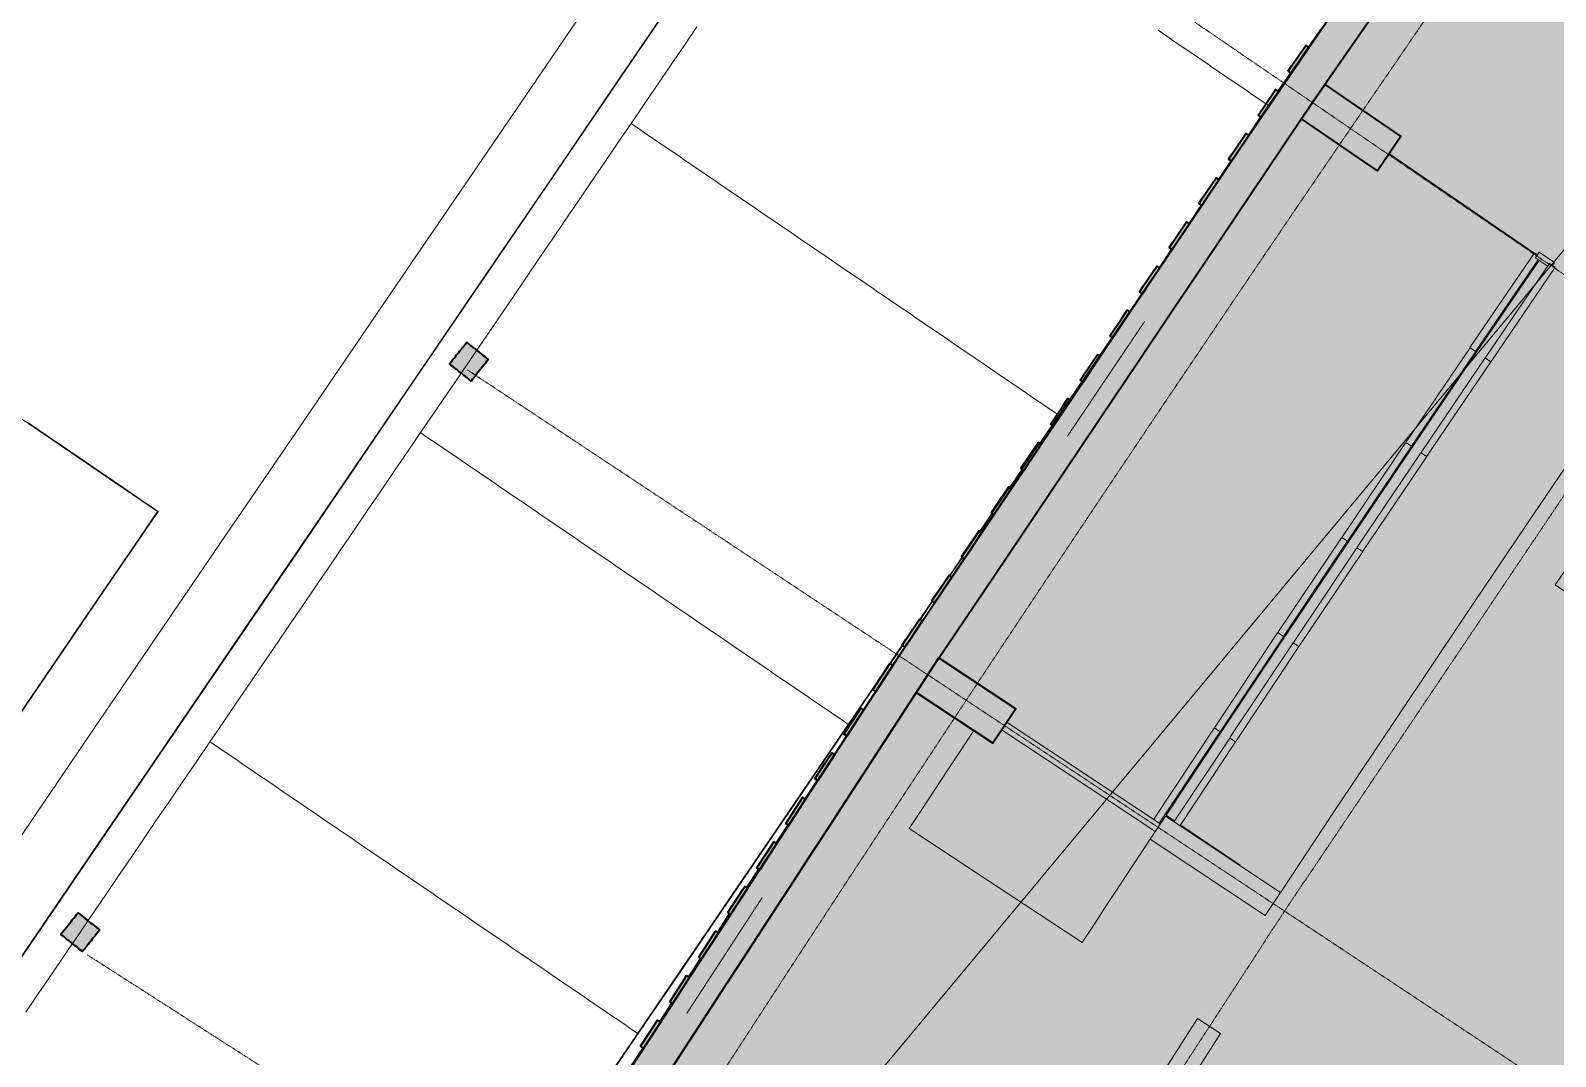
# Model space of a CAD drawing. Header units: millimetres. Extents: x -100577 to 287200, y -212120 to 238461.
# Drawn here: x 34880 to 41508, y 14983 to 19440 of the extents above; entities that cross this region are included whole.
import ezdxf

# ---------------------------------------------------------------- set-up
doc = ezdxf.new("R2010")
doc.units = ezdxf.units.MM
for name, pattern in [('DASHDOT', [3.556, 2.54, -0.508, 0, -0.508]), ('DASHED', [1.524, 1.27, -0.254]), ('PHANTOM', [6.35, 3.175, -0.635, 0.635, -0.635, 0.635, -0.635])]:
    doc.linetypes.add(name, pattern=pattern)
for name, color, linetype, lineweight in [('01_切断（構造・壁）', 7, 'Continuous', 35), ('06_部屋の色', 8, 'Continuous', 0), ('10_見えがかり', 7, 'Continuous', 13), ('11_見えがかり（家具）', 8, 'Continuous', 9), ('13_見えがかり（窓台・隠れた窓）', 7, 'DASHED', 9), ('20_上部（屋根の外形・梁）', 8, 'PHANTOM', 9), ('30_敷地・外構', 8, 'Continuous', 9), ('40_通り芯', 1, 'DASHDOT', 9), ('50_寸法', 3, 'Continuous', 9)]:
    doc.layers.add(name, color=color, linetype=linetype, lineweight=lineweight)

msp = doc.modelspace()

# ---------------------------------------------------------------- hatches: boundary and pattern name
at = {"layer": '01_切断（構造・壁）'}
for points in [[(45669.2, 26665.3), (45733.9, 26616.1), (45788.6, 26574.5), (45788.6, 26574.5), (45788.6, 26574.5), (45767.5, 26546.7), (45698.3, 26455.9), (45166.6, 25735.7), (45021.9, 25539.6), (44997.6, 25506.7), (44646.9, 25031.7), (44646.9, 25031.7), (44646.9, 25031.7), (44616.8, 24990.9), (44615.6, 24989.3), (43914.8, 24040.1), (43681.6, 23714.4), (43400.5, 23321.7), (43299.7, 23181), (43239.9, 23097.3), (42902.2, 22625.6), (42902.2, 22625.6), (42902.2, 22625.6), (42870.8, 22581.8), (42853.6, 22557.8), (42166.8, 21598.4), (41669.6, 20882.1), (41517, 20662.1), (41191.9, 20193.6), (41191.9, 20193.6), (41191.9, 20193.6), (41127.4, 20100.7), (40454.6, 19131.4), (39980.4, 18426.3), (39950.3, 18381.6), (39839.6, 18216.9), (39692.6, 17998.3), (39531.9, 17759.3), (39437.3, 17618.7), (39069.2, 17071.3), (38778.8, 16639.6), (38326.5, 15945.3), (38282.3, 15877.4), (38196.5, 15745.7), (37905.1, 15298.5), (37899.7, 15290.2), (37783.7, 15112.2), (37309.8, 14384.8), (37139.7, 14123.7), (36856.9, 13675.4), (36708.4, 13439.9), (36588.1, 13249.3), (36588.1, 13249.3), (36545.7, 13182.2), (36312.1, 12811.8), (36312.1, 12811.8), (36312.1, 12811.8), (36167.2, 12582.1), (35551.1, 11605.5), (35537.4, 11583.8), (35537.4, 11583.8), (35537.4, 11583.8), (35483, 11617.6), (35410, 11662.9), (35423.6, 11684.5), (35871.7, 12394.9), (36039.9, 12661.5), (36185.2, 12891.8), (36339.6, 13136.6), (36461.2, 13329.3), (36553.9, 13476.2), (36581.5, 13520), (37013.3, 14204.5), (37013.3, 14204.5), (37013.3, 14204.5), (37013.3, 14204.5), (37013.3, 14204.5), (37657.9, 15193.9), (37779.4, 15380.4), (37881.1, 15536.5), (38070.8, 15827.7), (38129.5, 15917.7), (38201, 16027.5), (38547.7, 16559.6), (38653.7, 16722.4), (38784.3, 16916.5), (39312.7, 17702.2), (39364.2, 17778.7), (39407.5, 17843.1), (39544, 18046.1), (39715.2, 18300.7), (39856.1, 18510.3), (40117.5, 18898.8), (40330.8, 19216), (40844.1, 19955.7), (41004, 20186.1), (41016.4, 20203.9), (41068.7, 20279.2), (41393.8, 20747.7), (41414.8, 20778), (41546.6, 20967.9), (41700.8, 21190), (42044.2, 21684.8), (42262.1, 21989.2), (42731.5, 22644.9), (42750.4, 22671.3), (42780.2, 22713), (43117.9, 23184.7), (43278.7, 23409.3), (43793.5, 24128.3), (44494.8, 25078.2), (44509.4, 25098.1), (44526.2, 25120.8), (44732, 25399.5), (44876.9, 25595.8), (45046.1, 25825), (45578.3, 26545.9), (45648, 26637.4), (45669.2, 26665.3), (45669.2, 26665.3)], [(40345.9, 19264.1), (40362.6, 19288.1), (40422.9, 19375), (40432.5, 19368.3), (40435.2, 19366.4), (40374.9, 19279.6), (40358.2, 19255.5), (40348.6, 19262.2)], [(40216.2, 19072.5), (40232.5, 19096.8), (40291.5, 19184.5), (40301.3, 19177.9), (40304, 19176.1), (40245, 19088.4), (40228.6, 19064.1), (40218.9, 19070.6)], [(40403.9, 19057.1), (40427.8, 19092.1), (40505.4, 19205.7), (40835.7, 18980.1), (40791.9, 18916), (40734.2, 18831.4)], [(40087.2, 18880.7), (40103.5, 18905), (40162.5, 18992.7), (40172.3, 18986.1), (40175, 18984.3), (40116, 18896.6), (40099.6, 18872.3), (40089.9, 18878.8)], [(39958.2, 18688.8), (39974.5, 18713.2), (40033.5, 18800.9), (40043.2, 18794.3), (40046, 18792.5), (39987, 18704.8), (39970.6, 18680.5), (39960.9, 18687)], [(39829.2, 18497), (39845.5, 18521.3), (39904.5, 18609), (39914.2, 18602.5), (39916.9, 18600.7), (39858, 18513), (39841.6, 18488.7), (39831.9, 18495.2)], [(39700.2, 18305.2), (39716.5, 18329.5), (39775.5, 18417.2), (39785.2, 18410.7), (39787.9, 18408.9), (39729, 18321.1), (39712.6, 18296.8), (39702.9, 18303.4)], [(39571.2, 18113.4), (39621.3, 18188), (39646.5, 18225.4), (39650.6, 18222.6), (39658.9, 18217), (39633.8, 18179.7), (39583.6, 18105), (39579.4, 18107.8)], [(36708.7, 17985.9), (36707.1, 17987.2), (36700.9, 17992.2), (36702.1, 17993.7), (36707.1, 18000), (36708.4, 18001.5), (36713.3, 18007.8), (36714.6, 18009.4), (36719.6, 18015.6), (36720.8, 18017.2), (36725.8, 18023.5), (36727, 18025), (36732, 18031.3), (36733.3, 18032.8), (36738.2, 18039.1), (36739.5, 18040.7), (36744.5, 18046.9), (36745.7, 18048.5), (36750.7, 18054.8), (36751.9, 18056.3), (36756.9, 18062.6), (36758.2, 18064.2), (36763.1, 18070.4), (36764.4, 18072), (36769.4, 18078.2), (36770.6, 18079.8), (36775.6, 18086.1), (36777.2, 18084.8), (36783.4, 18079.8), (36785, 18078.6), (36791.2, 18073.6), (36792.8, 18072.4), (36799.1, 18067.4), (36800.6, 18066.1), (36806.9, 18061.2), (36808.5, 18059.9), (36814.7, 18054.9), (36816.3, 18053.7), (36822.5, 18048.7), (36824.1, 18047.5), (36830.4, 18042.5), (36831.9, 18041.2), (36838.2, 18036.3), (36839.8, 18035), (36846, 18030), (36847.6, 18028.8), (36853.8, 18023.8), (36855.4, 18022.6), (36861.7, 18017.6), (36863.2, 18016.3), (36869.5, 18011.4), (36868.3, 18009.8), (36863.3, 18003.5), (36862, 18002), (36857, 17995.7), (36855.8, 17994.1), (36850.8, 17987.9), (36849.6, 17986.3), (36844.6, 17980.1), (36843.4, 17978.5), (36838.4, 17972.2), (36837.1, 17970.7), (36832.1, 17964.4), (36830.9, 17962.8), (36825.9, 17956.6), (36824.7, 17955), (36819.7, 17948.8), (36818.5, 17947.2), (36813.5, 17940.9), (36812.2, 17939.4), (36807.2, 17933.1), (36806, 17931.5), (36801, 17925.3), (36799.8, 17923.7), (36794.8, 17917.4), (36793.2, 17918.7), (36787, 17923.7), (36785.4, 17924.9), (36779.1, 17929.9), (36777.6, 17931.1), (36771.3, 17936.1), (36769.8, 17937.4), (36763.5, 17942.3), (36761.9, 17943.6), (36755.7, 17948.6), (36754.1, 17949.8), (36747.8, 17954.8), (36746.3, 17956), (36740, 17961), (36738.4, 17962.3), (36732.2, 17967.3), (36730.6, 17968.5), (36724.4, 17973.5), (36722.8, 17974.7), (36716.5, 17979.7), (36715, 17980.9)], [(39442.1, 17921.6), (39492.3, 17996.2), (39517.5, 18033.6), (39521.6, 18030.8), (39529.9, 18025.2), (39504.8, 17987.8), (39454.6, 17913.2), (39450.4, 17916)], [(39313.1, 17729.8), (39363.3, 17804.4), (39388.5, 17841.8), (39392.6, 17839), (39400.9, 17833.4), (39375.8, 17796), (39325.6, 17721.4), (39321.4, 17724.2)], [(39184.1, 17537.9), (39200.5, 17562.3), (39259.5, 17650), (39269.2, 17643.4), (39271.9, 17641.6), (39212.9, 17553.9), (39196.6, 17529.6), (39186.8, 17536.1)], [(39055.1, 17346.1), (39071.5, 17370.4), (39130.5, 17458.2), (39140.2, 17451.6), (39142.9, 17449.8), (39083.9, 17362.1), (39067.6, 17337.8), (39057.8, 17344.3)], [(38926.1, 17154.3), (38942.5, 17178.6), (39001.5, 17266.3), (39011.2, 17259.8), (39013.9, 17258), (38954.9, 17170.3), (38938.6, 17145.9), (38928.8, 17152.5)], [(38797.1, 16962.5), (38813.5, 16986.8), (38872.5, 17074.5), (38882.2, 17068), (38884.9, 17066.1), (38825.9, 16978.4), (38809.6, 16954.1), (38799.8, 16960.7)], [(38668.1, 16770.7), (38684.5, 16795), (38743.5, 16882.7), (38753.2, 16876.2), (38755.9, 16874.3), (38696.9, 16786.6), (38680.6, 16762.3), (38670.8, 16768.9)], [(38729.2, 16564.6), (38752.5, 16599.9), (38828.5, 16714.7), (39162.1, 16493.8), (39119.2, 16429.1), (39062.7, 16343.8)], [(38541.2, 16577.2), (38586, 16645.9), (38614.9, 16690.3), (38619.9, 16687.1), (38627.5, 16682.1), (38598.5, 16637.7), (38553.8, 16569), (38548.9, 16572.2)], [(38415, 16383.5), (38459.8, 16452.2), (38488.7, 16496.6), (38493.7, 16493.4), (38501.3, 16488.4), (38472.4, 16444), (38427.6, 16375.3), (38422.7, 16378.6)], [(38288.9, 16189.8), (38333.6, 16258.5), (38362.6, 16303), (38367.5, 16299.7), (38375.1, 16294.8), (38346.2, 16250.3), (38301.4, 16181.7), (38296.5, 16184.9)], [(38162.7, 15996.2), (38207.4, 16064.8), (38236.4, 16109.3), (38241.3, 16106.1), (38248.9, 16101.1), (38220, 16056.6), (38175.2, 15988), (38170.3, 15991.2)], [(38036.5, 15802.5), (38081.2, 15871.1), (38110.2, 15915.6), (38115.1, 15912.4), (38122.8, 15907.4), (38093.8, 15863), (38049.1, 15794.3), (38044.1, 15797.5)], [(37910.3, 15608.8), (37975.8, 15709.3), (37984, 15721.9), (37985.4, 15721), (37996.6, 15713.7), (37988.3, 15701.1), (37922.9, 15600.6), (37921.5, 15601.5)], [(35019.4, 15507.6), (35017.9, 15508.8), (35011.6, 15513.8), (35012.9, 15515.4), (35017.8, 15521.6), (35019.1, 15523.2), (35024.1, 15529.4), (35025.3, 15531), (35030.3, 15537.3), (35031.5, 15538.8), (35036.5, 15545.1), (35037.8, 15546.7), (35042.7, 15552.9), (35044, 15554.5), (35049, 15560.7), (35050.2, 15562.3), (35055.2, 15568.6), (35056.4, 15570.1), (35061.4, 15576.4), (35062.7, 15578), (35067.6, 15584.2), (35068.9, 15585.8), (35073.9, 15592), (35075.1, 15593.6), (35080.1, 15599.9), (35081.3, 15601.4), (35086.3, 15607.7), (35087.9, 15606.5), (35094.1, 15601.5), (35095.7, 15600.2), (35102, 15595.3), (35103.5, 15594), (35109.8, 15589), (35111.4, 15587.8), (35117.6, 15582.8), (35119.2, 15581.6), (35125.4, 15576.6), (35127, 15575.3), (35133.3, 15570.4), (35134.8, 15569.1), (35141.1, 15564.1), (35142.7, 15562.9), (35148.9, 15557.9), (35150.5, 15556.7), (35156.7, 15551.7), (35158.3, 15550.4), (35164.6, 15545.5), (35166.1, 15544.2), (35172.4, 15539.2), (35174, 15538), (35180.2, 15533), (35179, 15531.4), (35174, 15525.2), (35172.8, 15523.6), (35167.8, 15517.3), (35166.5, 15515.8), (35161.5, 15509.5), (35160.3, 15508), (35155.3, 15501.7), (35154.1, 15500.1), (35149.1, 15493.9), (35147.9, 15492.3), (35142.9, 15486), (35141.6, 15484.5), (35136.6, 15478.2), (35135.4, 15476.7), (35130.4, 15470.4), (35129.2, 15468.8), (35124.2, 15462.6), (35123, 15461), (35118, 15454.7), (35116.7, 15453.2), (35111.7, 15446.9), (35110.5, 15445.3), (35105.5, 15439.1), (35104, 15440.3), (35097.7, 15445.3), (35096.1, 15446.6), (35089.9, 15451.5), (35088.3, 15452.8), (35082, 15457.8), (35080.5, 15459), (35074.2, 15464), (35072.7, 15465.2), (35066.4, 15470.2), (35064.8, 15471.5), (35058.6, 15476.4), (35057, 15477.7), (35050.7, 15482.7), (35049.2, 15483.9), (35042.9, 15488.9), (35041.3, 15490.1), (35035.1, 15495.1), (35033.5, 15496.4), (35027.3, 15501.3), (35025.7, 15502.6)], [(37784.1, 15415.1), (37849.6, 15515.6), (37857.8, 15528.2), (37859.2, 15527.3), (37870.4, 15520), (37862.1, 15507.4), (37796.7, 15406.9), (37795.3, 15407.8)], [(37657.9, 15221.4), (37723.4, 15321.9), (37731.6, 15334.5), (37733, 15333.6), (37744.2, 15326.3), (37736, 15313.7), (37670.5, 15213.2), (37669.1, 15214.2)], [(37531.8, 15027.7), (37576.5, 15096.4), (37605.5, 15140.9), (37610.4, 15137.6), (37618, 15132.7), (37589.1, 15088.2), (37544.3, 15019.6), (37539.4, 15022.8)]]:
    msp.add_hatch(color=7, dxfattribs=at).paths.add_polyline_path(points)
at = {"layer": '06_部屋の色', "true_color": 0xe9dfcf}
for points in [[(52565.2, 12554.2), (51766.3, 11403), (40455.2, 19131), (42167.3, 21598), (53335.5, 13725.5), (52536.4, 12574.1)], [(40455.2, 19131), (51737.4, 11422.8), (50955.3, 10259.8), (50984.3, 10240.3), (50202.3, 9077.6), (50173.1, 9096.9), (40279.5, 15646.2), (38779.4, 16639.2)], [(40279.5, 15646.2), (50173.1, 9096.9), (49408.1, 7922.7), (49437.4, 7903.6), (48672.6, 6729.5), (48643.1, 6748.4), (38654.7, 13152.3)]]:
    msp.add_hatch(color=8, dxfattribs=at).paths.add_polyline_path(points)
at = {"layer": '06_部屋の色', "true_color": 0xe6efc2}
msp.add_hatch(color=8, dxfattribs=at).paths.add_polyline_path([(40279.9, 15646.1), (40533.1, 16027.7), (40787.2, 16408.8), (41042.1, 16789.2), (41297.9, 17169.1), (41554.5, 17548.4), (41812, 17927.1), (41940.6, 18115.2), (42070.4, 18305.2), (42329.6, 18682.8), (42589.6, 19059.7), (42850.5, 19436.1), (43112.2, 19811.9), (43374.8, 20187.1), (43638.2, 20561.7), (46534.4, 18520.2), (52138.6, 14569.8), (51971.9, 14332.9), (51916.5, 14253.8), (51888.7, 14214.3), (51861, 14174.8), (51805.5, 14095.7), (51639.6, 13858.4), (51639.5, 13858.3), (51473.9, 13620.6), (51418.8, 13541.4), (51391.2, 13501.7), (51363.7, 13462.1), (51308.6, 13382.7), (51143.7, 13144.7), (51143.6, 13144.6), (50979, 12906.2), (50924.3, 12826.7), (50896.9, 12786.9), (50869.5, 12747.1), (50814.8, 12667.5), (50651, 12428.7), (50651, 12428.7), (50527.7, 12248.5), (50487.4, 12189.5), (50433, 12109.7), (50405.8, 12069.9), (50378.6, 12029.9), (50324.3, 11950.1), (50161.5, 11710.6), (50161.5, 11710.5), (49999, 11470.6), (49945, 11390.6), (49918, 11350.6), (49891, 11310.6), (49836.9, 11230.5), (49675.3, 10990.2), (49675.2, 10990.2), (49513.9, 10749.6), (49460.2, 10669.3), (49433.4, 10629.2), (49406.6, 10589), (49352.9, 10508.7), (49192.3, 10267.7), (49032, 10026.3), (48978.7, 9945.8), (48952, 9905.6), (48952, 9905.5), (48952, 9905.5), (48952, 9905.5), (48925.4, 9865.3), (48872.1, 9784.7), (48712.6, 9543), (48553.4, 9300.9), (48500.4, 9220.1), (48473.9, 9179.8), (48447.5, 9139.4), (48394.5, 9058.6), (48236.1, 8816.1), (48078, 8573.3), (48025.4, 8492.3), (47999.1, 8451.9), (47972.9, 8411.3), (47920.3, 8330.3), (47763, 8087.2), (47605.9, 7843.6), (47553.7, 7762.4), (47527.6, 7721.8), (47501.5, 7681.2), (47449.3, 7599.9), (47413.4, 7543.9), (47410.7, 7539.7), (47293.1, 7356), (47137.1, 7111.8), (47085.3, 7030.4), (47059.3, 6989.7), (47033.5, 6948.9), (46981.6, 6867.4), (46826.5, 6622.8), (46671.7, 6377.9), (46620.2, 6296.2), (46594.4, 6255.4), (46568.7, 6214.5), (46517.2, 6132.8), (46363.3, 5887.6), (46363.2, 5887.5), (46209.5, 5641.9), (46158.4, 5560), (46132.8, 5519), (46107.3, 5478), (46056.2, 5396.1), (45903.2, 5150.1), (37066.8, 10634.4), (37065, 10635.3), (37065, 10635.3), (37066.8, 10634.4), (37333, 11062.1), (37419.1, 11199.7), (37601.4, 11490.8), (37702.2, 11651.2), (37873, 11922.5), (37976.3, 12085.9), (38151.3, 12362.2), (38248, 12514.5), (38453.1, 12836.3), (38519.3, 12940), (38653, 13148.5), (38655.7, 13152.7), (38791, 13363.8), (38857.6, 13467.1), (39064.4, 13787.9), (39162.5, 13939.3), (39340.5, 14213.8), (39445.9, 14375.8), (39621.1, 14644.3), (39724.7, 14802.8), (39913.2, 15089.9), (40002.4, 15225.7), (40277.1, 15641.9), (40279.8, 15646.1)])
at = {"layer": '06_部屋の色', "true_color": 0xd8ccb8}
msp.add_hatch(color=8, dxfattribs=at).paths.add_polyline_path([(37880.2, 15270.2), (38178.5, 15727.5), (38478.1, 16183.9), (38778.9, 16639.6), (40279.8, 15646.1), (39981.7, 15194.4), (39684.8, 14741.9), (39389, 14288.6), (39094.5, 13834.6), (38801.2, 13379.7), (38509.1, 12924.1), (38218.2, 12467.7), (37928.5, 12010.5), (37640.1, 11552.6), (37352.8, 11093.9), (37066.8, 10634.4), (35537.4, 11583.6), (35826, 12047.1), (36115.8, 12509.9), (36406.8, 12971.9), (36699, 13433.1), (36992.5, 13893.6), (37287.2, 14353.2), (37583.1, 14812.1)])

# ---------------------------------------------------------------- linework, layer by layer
at = {"layer": '01_切断（構造・壁）'}
for points in [[(41127.4, 20100.7), (40454.6, 19131.4), (39980.4, 18426.3), (39950.3, 18381.6), (39839.6, 18216.9), (39692.6, 17998.3), (39531.9, 17759.3), (39437.3, 17618.7), (39069.2, 17071.3), (38778.8, 16639.6), (38326.5, 15945.3), (38282.3, 15877.4), (38196.5, 15745.7), (37905.1, 15298.5), (37899.7, 15290.2), (37783.7, 15112.2), (37309.8, 14384.8)], [(37013.3, 14204.5), (37657.9, 15193.9), (37779.4, 15380.4), (37881.1, 15536.5), (38070.8, 15827.7), (38129.5, 15917.7), (38201, 16027.5), (38547.7, 16559.6), (38653.7, 16722.4), (38784.3, 16916.5), (39312.7, 17702.2), (39364.2, 17778.7), (39407.5, 17843.1), (39544, 18046.1), (39715.2, 18300.7), (39856.1, 18510.3), (40117.5, 18898.8), (40330.8, 19216), (40844.1, 19955.7)], [(40345.9, 19264.1), (40362.6, 19288.1), (40422.9, 19375), (40432.5, 19368.3), (40435.2, 19366.4), (40374.9, 19279.6), (40358.2, 19255.5), (40348.6, 19262.2), (40345.9, 19264.1)], [(40216.2, 19072.5), (40232.5, 19096.8), (40291.5, 19184.5), (40301.3, 19177.9), (40304, 19176.1), (40245, 19088.4), (40228.6, 19064.1), (40218.9, 19070.6), (40216.2, 19072.5)], [(40403.9, 19057.1), (40427.8, 19092.1), (40505.4, 19205.7), (40835.7, 18980.1), (40791.9, 18916), (40734.2, 18831.4), (40403.9, 19057.1)], [(40087.2, 18880.7), (40103.5, 18905), (40162.5, 18992.7), (40172.3, 18986.1), (40175, 18984.3), (40116, 18896.6), (40099.6, 18872.3), (40089.9, 18878.8), (40087.2, 18880.7)], [(39958.2, 18688.8), (39974.5, 18713.2), (40033.5, 18800.9), (40043.2, 18794.3), (40046, 18792.5), (39987, 18704.8), (39970.6, 18680.5), (39960.9, 18687), (39958.2, 18688.8)], [(39829.2, 18497), (39845.5, 18521.3), (39904.5, 18609), (39914.2, 18602.5), (39916.9, 18600.7), (39858, 18513), (39841.6, 18488.7), (39831.9, 18495.2), (39829.2, 18497)], [(39700.2, 18305.2), (39716.5, 18329.5), (39775.5, 18417.2), (39785.2, 18410.7), (39787.9, 18408.9), (39729, 18321.1), (39712.6, 18296.8), (39702.9, 18303.4), (39700.2, 18305.2)], [(39571.2, 18113.4), (39621.3, 18188), (39646.5, 18225.4), (39650.6, 18222.6), (39658.9, 18217), (39633.8, 18179.7), (39583.6, 18105), (39579.4, 18107.8), (39571.2, 18113.4)], [(36708.7, 17985.9), (36707.1, 17987.2), (36700.9, 17992.2), (36702.1, 17993.7), (36707.1, 18000), (36708.4, 18001.5), (36713.3, 18007.8), (36714.6, 18009.4), (36719.6, 18015.6), (36720.8, 18017.2), (36725.8, 18023.5), (36727, 18025), (36732, 18031.3), (36733.3, 18032.8), (36738.2, 18039.1), (36739.5, 18040.7), (36744.5, 18046.9), (36745.7, 18048.5), (36750.7, 18054.8), (36751.9, 18056.3), (36756.9, 18062.6), (36758.2, 18064.2), (36763.1, 18070.4), (36764.4, 18072), (36769.4, 18078.2), (36770.6, 18079.8), (36775.6, 18086.1), (36777.2, 18084.8), (36783.4, 18079.8), (36785, 18078.6), (36791.2, 18073.6), (36792.8, 18072.4), (36799.1, 18067.4), (36800.6, 18066.1), (36806.9, 18061.2), (36808.5, 18059.9), (36814.7, 18054.9), (36816.3, 18053.7), (36822.5, 18048.7), (36824.1, 18047.5), (36830.4, 18042.5), (36831.9, 18041.2), (36838.2, 18036.3), (36839.8, 18035), (36846, 18030), (36847.6, 18028.8), (36853.8, 18023.8), (36855.4, 18022.6), (36861.7, 18017.6), (36863.2, 18016.3), (36869.5, 18011.4), (36868.3, 18009.8), (36863.3, 18003.5), (36862, 18002), (36857, 17995.7), (36855.8, 17994.1), (36850.8, 17987.9), (36849.6, 17986.3), (36844.6, 17980.1), (36843.4, 17978.5), (36838.4, 17972.2), (36837.1, 17970.7), (36832.1, 17964.4), (36830.9, 17962.8), (36825.9, 17956.6), (36824.7, 17955), (36819.7, 17948.8), (36818.5, 17947.2), (36813.5, 17940.9), (36812.2, 17939.4), (36807.2, 17933.1), (36806, 17931.5), (36801, 17925.3), (36799.8, 17923.7), (36794.8, 17917.4), (36793.2, 17918.7), (36787, 17923.7), (36785.4, 17924.9), (36779.1, 17929.9), (36777.6, 17931.1), (36771.3, 17936.1), (36769.8, 17937.4), (36763.5, 17942.3), (36761.9, 17943.6), (36755.7, 17948.6), (36754.1, 17949.8), (36747.8, 17954.8), (36746.3, 17956), (36740, 17961), (36738.4, 17962.3), (36732.2, 17967.3), (36730.6, 17968.5), (36724.4, 17973.5), (36722.8, 17974.7), (36716.5, 17979.7), (36715, 17980.9), (36708.7, 17985.9)], [(39442.1, 17921.6), (39492.3, 17996.2), (39517.5, 18033.6), (39521.6, 18030.8), (39529.9, 18025.2), (39504.8, 17987.8), (39454.6, 17913.2), (39450.4, 17916), (39442.1, 17921.6)], [(39313.1, 17729.8), (39363.3, 17804.4), (39388.5, 17841.8), (39392.6, 17839), (39400.9, 17833.4), (39375.8, 17796), (39325.6, 17721.4), (39321.4, 17724.2), (39313.1, 17729.8)], [(39184.1, 17537.9), (39200.5, 17562.3), (39259.5, 17650), (39269.2, 17643.4), (39271.9, 17641.6), (39212.9, 17553.9), (39196.6, 17529.6), (39186.8, 17536.1), (39184.1, 17537.9)], [(39055.1, 17346.1), (39071.5, 17370.4), (39130.5, 17458.2), (39140.2, 17451.6), (39142.9, 17449.8), (39083.9, 17362.1), (39067.6, 17337.8), (39057.8, 17344.3), (39055.1, 17346.1)], [(38926.1, 17154.3), (38942.5, 17178.6), (39001.5, 17266.3), (39011.2, 17259.8), (39013.9, 17258), (38954.9, 17170.3), (38938.6, 17145.9), (38928.8, 17152.5), (38926.1, 17154.3)], [(38797.1, 16962.5), (38813.5, 16986.8), (38872.5, 17074.5), (38882.2, 17068), (38884.9, 17066.1), (38825.9, 16978.4), (38809.6, 16954.1), (38799.8, 16960.7), (38797.1, 16962.5)], [(38668.1, 16770.7), (38684.5, 16795), (38743.5, 16882.7), (38753.2, 16876.2), (38755.9, 16874.3), (38696.9, 16786.6), (38680.6, 16762.3), (38670.8, 16768.9), (38668.1, 16770.7)], [(38729.2, 16564.6), (38752.5, 16599.9), (38828.5, 16714.7), (39162.1, 16493.8), (39119.2, 16429.1), (39062.7, 16343.8), (38729.2, 16564.6)], [(38541.2, 16577.2), (38586, 16645.9), (38614.9, 16690.3), (38619.9, 16687.1), (38627.5, 16682.1), (38598.5, 16637.7), (38553.8, 16569), (38548.9, 16572.2), (38541.2, 16577.2)], [(38415, 16383.5), (38459.8, 16452.2), (38488.7, 16496.6), (38493.7, 16493.4), (38501.3, 16488.4), (38472.4, 16444), (38427.6, 16375.3), (38422.7, 16378.6), (38415, 16383.5)], [(38288.9, 16189.8), (38333.6, 16258.5), (38362.6, 16303), (38367.5, 16299.7), (38375.1, 16294.8), (38346.2, 16250.3), (38301.4, 16181.7), (38296.5, 16184.9), (38288.9, 16189.8)], [(38162.7, 15996.2), (38207.4, 16064.8), (38236.4, 16109.3), (38241.3, 16106.1), (38248.9, 16101.1), (38220, 16056.6), (38175.2, 15988), (38170.3, 15991.2), (38162.7, 15996.2)], [(38036.5, 15802.5), (38081.2, 15871.1), (38110.2, 15915.6), (38115.1, 15912.4), (38122.8, 15907.4), (38093.8, 15863), (38049.1, 15794.3), (38044.1, 15797.5), (38036.5, 15802.5)], [(37910.3, 15608.8), (37975.8, 15709.3), (37984, 15721.9), (37985.4, 15721), (37996.6, 15713.7), (37988.3, 15701.1), (37922.9, 15600.6), (37921.5, 15601.5), (37910.3, 15608.8)], [(35019.4, 15507.6), (35017.9, 15508.8), (35011.6, 15513.8), (35012.9, 15515.4), (35017.8, 15521.6), (35019.1, 15523.2), (35024.1, 15529.4), (35025.3, 15531), (35030.3, 15537.3), (35031.5, 15538.8), (35036.5, 15545.1), (35037.8, 15546.7), (35042.7, 15552.9), (35044, 15554.5), (35049, 15560.7), (35050.2, 15562.3), (35055.2, 15568.6), (35056.4, 15570.1), (35061.4, 15576.4), (35062.7, 15578), (35067.6, 15584.2), (35068.9, 15585.8), (35073.9, 15592), (35075.1, 15593.6), (35080.1, 15599.9), (35081.3, 15601.4), (35086.3, 15607.7), (35087.9, 15606.5), (35094.1, 15601.5), (35095.7, 15600.2), (35102, 15595.3), (35103.5, 15594), (35109.8, 15589), (35111.4, 15587.8), (35117.6, 15582.8), (35119.2, 15581.6), (35125.4, 15576.6), (35127, 15575.3), (35133.3, 15570.4), (35134.8, 15569.1), (35141.1, 15564.1), (35142.7, 15562.9), (35148.9, 15557.9), (35150.5, 15556.7), (35156.7, 15551.7), (35158.3, 15550.4), (35164.6, 15545.5), (35166.1, 15544.2), (35172.4, 15539.2), (35174, 15538), (35180.2, 15533), (35179, 15531.4), (35174, 15525.2), (35172.8, 15523.6), (35167.8, 15517.3), (35166.5, 15515.8), (35161.5, 15509.5), (35160.3, 15508), (35155.3, 15501.7), (35154.1, 15500.1), (35149.1, 15493.9), (35147.9, 15492.3), (35142.9, 15486), (35141.6, 15484.5), (35136.6, 15478.2), (35135.4, 15476.7), (35130.4, 15470.4), (35129.2, 15468.8), (35124.2, 15462.6), (35123, 15461), (35118, 15454.7), (35116.7, 15453.2), (35111.7, 15446.9), (35110.5, 15445.3), (35105.5, 15439.1), (35104, 15440.3), (35097.7, 15445.3), (35096.1, 15446.6), (35089.9, 15451.5), (35088.3, 15452.8), (35082, 15457.8), (35080.5, 15459), (35074.2, 15464), (35072.7, 15465.2), (35066.4, 15470.2), (35064.8, 15471.5), (35058.6, 15476.4), (35057, 15477.7), (35050.7, 15482.7), (35049.2, 15483.9), (35042.9, 15488.9), (35041.3, 15490.1), (35035.1, 15495.1), (35033.5, 15496.4), (35027.3, 15501.3), (35025.7, 15502.6), (35019.4, 15507.6)], [(37784.1, 15415.1), (37849.6, 15515.6), (37857.8, 15528.2), (37859.2, 15527.3), (37870.4, 15520), (37862.1, 15507.4), (37796.7, 15406.9), (37795.3, 15407.8), (37784.1, 15415.1)], [(37657.9, 15221.4), (37723.4, 15321.9), (37731.6, 15334.5), (37733, 15333.6), (37744.2, 15326.3), (37736, 15313.7), (37670.5, 15213.2), (37669.1, 15214.2), (37657.9, 15221.4)], [(37531.8, 15027.7), (37576.5, 15096.4), (37605.5, 15140.9), (37610.4, 15137.6), (37618, 15132.7), (37589.1, 15088.2), (37544.3, 15019.6), (37539.4, 15022.8), (37531.8, 15027.7)]]:
    msp.add_lwpolyline(points, dxfattribs=at)
at = {"layer": '10_見えがかり'}
for points in [[(37995.3, 20046.9), (37425.8, 19211.5), (37141.1, 18793.8), (36856.4, 18376.1), (36571.7, 17958.4), (36287, 17540.7), (36002.2, 17123), (35717.5, 16705.3), (35432.8, 16287.5), (35148.1, 15869.8)], [(32315.3, 12220.3), (32574.4, 12619.4), (32859.1, 13037.1), (33713.2, 14290.3), (33997.9, 14708), (34282.7, 15125.7), (34852.1, 15961.1), (35136.8, 16378.8), (35706.2, 17214.2), (35991, 17632), (36560.4, 18467.4), (36845.1, 18885.1), (37414.5, 19720.5)], [(40486.4, 19445.5), (40433.9, 19369.8)], [(40354.6, 19255.6), (40328.3, 19217.7), (40302.6, 19179.5)], [(40225, 19064.1), (40173.6, 18987.6)], [(41414.5, 18474.7), (40786.2, 18904)], [(40096, 18872.3), (40044.6, 18795.8)], [(39967, 18680.5), (39915.6, 18604)], [(39838, 18488.7), (39786.6, 18412.2)], [(39709, 18296.8), (39657.6, 18220.4)], [(39580, 18105), (39528.6, 18028.6)], [(39451, 17913.2), (39399.6, 17836.7)], [(34781.7, 17794), (35214.9, 17498.7), (35431.6, 17351), (35283.9, 17134.4), (35136.3, 16917.8), (34988.6, 16701.1), (34693.3, 16267.9)], [(39322, 17721.4), (39270.6, 17644.9)], [(39138.2, 17455.4), (39189.5, 17530.7)], [(39189.5, 17530.7), (39139.2, 17454.7)], [(39193, 17529.6), (39141.5, 17453.1)], [(39008, 17264.4), (39059.9, 17340.5)], [(39062.6, 17338.7), (39027.1, 17285.1), (39011.7, 17261.8)], [(38877.8, 17073.4), (38929.7, 17149.5)], [(38935.1, 17145.9), (38884.2, 17069)], [(38747.6, 16882.4), (38799.5, 16958.5)], [(38617.3, 16691.2), (38669.3, 16767.5)], [(35432.2, 11703.4), (35370.4, 11606.1), (35480.8, 11879), (35591.2, 12151.9), (35707.2, 12421.8), (35873.1, 12665.1), (36038.9, 12908.4), (36868, 14124.8), (37033.8, 14368.1), (37531.3, 15097.9), (37697.1, 15341.2), (37862.9, 15584.4), (38526.2, 16557.6), (38539.3, 16576.8)], [(38398.8, 16334.7), (38377.6, 16302.7), (38374.3, 16297.7)], [(38297.6, 16181.7), (38246.8, 16104.9)], [(38170.1, 15988.9), (38119.3, 15912)], [(38155.2, 15962.8), (38121.3, 15910.7)], [(35148.1, 15869.8), (34863.4, 15452.1), (34578.7, 15034.4), (34294, 14616.7), (34009.2, 14199), (33724.5, 13781.3), (33439.8, 13363.6), (33155.1, 12945.9), (32870.4, 12528.1), (32585.7, 12110.4), (32315.9, 11714.7)], [(38042.7, 15796.1), (37992.1, 15719)], [(38045.5, 15794.2), (37995.1, 15717)], [(37915.7, 15602.9), (37891.2, 15565.5), (37865.5, 15525.6)], [(37919.3, 15600.6), (37869, 15523.3)], [(37790.2, 15408.8), (37740.2, 15331.3)], [(37793.1, 15406.9), (37742.8, 15329.7)], [(37664.9, 15214.5), (37615, 15137)], [(37666.9, 15213.2), (37628.9, 15154.8)], [(37539.7, 15020.2), (37489.8, 14942.7)]]:
    msp.add_lwpolyline(points, dxfattribs=at)
at = {"layer": '11_見えがかり（家具）'}
for points in [[(40330.7, 16805.5), (40607.9, 17218.7), (40886, 17631.3), (41165.2, 18043.1), (41435.9, 18440.3)], [(41431.7, 18443.1), (41161.1, 18045.9), (41136.3, 18062.8), (41416.5, 18474)], [(41203.6, 18019.5), (41482.6, 18428.9), (41507.3, 18412), (41228.4, 18002.6)], [(41416.5, 18474), (41427.2, 18466.7)], [(41472.5, 18417.7), (41420.5, 18453.3), (41437.3, 18477.9), (41503.4, 18432.8)], [(41503.4, 18432.8), (41496.1, 18422.1)], [(41939.7, 18114.2), (41661.5, 17705.9), (41383.1, 17295.2), (41105.7, 16883.9), (40829.4, 16471.9), (40554, 16059.2), (40314, 15697.5)], [(41160, 18044.3), (40881.9, 17634.1), (40857, 17650.9), (41135.1, 18061.1)], [(40924.4, 17607.7), (41202.4, 18017.8), (41227.2, 18001), (40949.3, 17590.9)], [(40880.8, 17632.4), (40603.7, 17221.5), (40578.8, 17238.3), (40855.9, 17649.2)], [(40646.3, 17195.3), (40923.3, 17606.1), (40948.2, 17589.3), (40671.2, 17178.5)], [(41562.5, 17114.1), (41618, 17196.2), (41673.5, 17278.3), (41729.1, 17360.4), (41784.7, 17442.4), (41840.4, 17524.4), (42833, 16850.1), (42777.7, 16768.6), (42722.4, 16687), (42667.1, 16605.5), (42611.9, 16523.9), (42556.7, 16442.3), (42501.6, 16360.6), (41507, 17032), (41562.5, 17114.1)], [(40602.6, 17219.9), (40326.5, 16808.3), (40301.6, 16825), (40577.7, 17236.6)], [(40369.2, 16782.2), (40645.2, 17193.6), (40670.1, 17176.9), (40394.1, 16765.5)], [(39850.9, 16007.1), (39815.2, 16031.1), (40054.5, 16391.6), (40330.7, 16805.5)], [(40325.4, 16806.6), (40050.4, 16394.4), (40025.4, 16411), (40300.5, 16823.3)], [(40093.1, 16368.4), (40368.1, 16780.5), (40393, 16763.8), (40118.1, 16351.7)], [(38753.6, 16056.8), (38808.6, 16140.3), (38863.6, 16223.7), (38918.7, 16307.1), (38973.8, 16390.5), (38978.3, 16397.3)], [(39766.7, 15961.6), (39102.9, 16400.9)], [(39125, 16434.2), (39788.7, 15994.8)], [(39762.3, 16014.6), (40024.3, 16409.4)], [(40049.3, 16392.7), (39787.3, 15998.1)], [(39851.2, 16003.9), (40092, 16366.7), (40117, 16350.1), (39876.2, 15987.4)], [(39745.1, 15925.3), (39724.5, 15894.1), (39669.6, 15811.1), (39614.8, 15728), (39560, 15644.9), (39505.3, 15561.8), (39450.5, 15478.7), (38698.6, 15973.3), (38753.6, 16056.8)], [(39812.6, 16027.2), (40312.8, 15695.9), (40246.6, 15595.9), (39746.2, 15927), (39812.6, 16027.2)], [(40137.2, 15814.5), (39879.1, 15988.1)], [(37108.8, 10698.4), (37201.1, 10842.8), (38670, 13142.4), (39111.5, 13833.5), (39951.8, 15149), (40052.1, 15083.1), (37210.8, 10635.1)]]:
    msp.add_lwpolyline(points, dxfattribs=at)
at = {"layer": '13_見えがかり（窓台・隠れた窓）'}
for points in [[(39386.8, 17677.9), (39722.1, 18176.5)], [(37732.3, 15170.6), (38060.3, 15674.1)]]:
    msp.add_lwpolyline(points, dxfattribs=at)
at = {"layer": '20_上部（屋根の外形・梁）'}
msp.add_lwpolyline([(38790.7, 13251.2), (40079.3, 15229), (40232, 15463.5), (40232.1, 15463.5), (40244, 15481.8), (40245.7, 15484.9), (40247.1, 15488.2), (40247.4, 15489), (40247.8, 15489.7), (40280.2, 15538.7), (40280.2, 15538.7), (40378.8, 15687.5), (40411.2, 15736.6), (40411.7, 15737.1), (40412.3, 15737.8), (40414.8, 15740.3), (40417, 15743.2), (41238.8, 16965.2), (41890.4, 17934.1)], dxfattribs=at)
at = {"layer": '30_敷地・外構'}
for points in [[(32776.1, 12386.3), (33313.5, 13174.7), (33850.9, 13963.2), (34388.3, 14751.6), (34925.7, 15540), (35463.1, 16328.5), (36000.5, 17116.9), (36537.9, 17905.3), (37075.3, 18693.8), (37612.7, 19482.2), (38150.2, 20270.6), (38687.6, 21059.1), (39225, 21847.5), (39762.4, 22635.9), (40299.8, 23424.4), (40837.2, 24212.8), (41374.6, 25001.3), (41912, 25789.7), (42449.4, 26578.1), (42986.8, 27366.6), (43524.2, 28155), (44061.6, 28943.4)], [(40670.7, 19707.4), (40133.3, 18918.9), (39595.9, 18130.5), (39058.5, 17342), (38521.1, 16553.6), (37983.7, 15765.2), (37446.3, 14976.7), (36908.9, 14188.3), (36371.5, 13399.9), (35834.1, 12611.4), (35296.6, 11823), (34759.2, 11034.6)], [(34859, 15175.8), (34916.2, 15259.8), (34973.4, 15343.7), (35030.6, 15427.6), (35087.8, 15511.5), (35145, 15595.5), (35202.2, 15679.4), (35259.4, 15763.3), (35316.6, 15847.2), (35373.8, 15931.1), (35431, 16015.1), (35488.2, 16099), (35545.4, 16182.9), (35602.6, 16266.8), (35659.8, 16350.7), (35717, 16434.7), (35774.3, 16518.6), (35831.5, 16602.5), (35888.7, 16686.4), (35945.9, 16770.4), (36003.1, 16854.3), (36060.3, 16938.2), (36117.5, 17022.1), (36174.7, 17106), (36231.9, 17190), (36289.1, 17273.9), (36346.3, 17357.8), (36403.5, 17441.7), (36460.7, 17525.6), (36517.9, 17609.6), (36575.1, 17693.5), (36632.3, 17777.4), (36689.5, 17861.3), (36746.7, 17945.3), (36803.9, 18029.2), (36861.1, 18113.1), (36918.3, 18197), (36975.5, 18280.9), (37032.7, 18364.9), (37089.9, 18448.8), (37147.1, 18532.7), (37204.3, 18616.6), (37261.5, 18700.5), (37318.7, 18784.5), (37375.9, 18868.4), (37433.1, 18952.3), (37490.3, 19036.2), (37547.5, 19120.2), (37604.7, 19204.1), (37661.9, 19288), (37719.1, 19371.9), (37776.3, 19455.8)], [(39780.6, 19441.7), (39799.9, 19428.5), (39819.3, 19415.3), (39838.7, 19402.1), (39858, 19388.9), (39877.4, 19375.7), (39896.8, 19362.5), (39916.1, 19349.3), (39935.5, 19336.1), (39954.9, 19322.9), (39974.2, 19309.7), (39993.6, 19296.5), (40013, 19283.3), (40032.3, 19270.1), (40051.7, 19256.9), (40071.1, 19243.7), (40090.4, 19230.5), (40109.8, 19217.3), (40129.2, 19204.1), (40148.5, 19190.9), (40167.9, 19177.7), (40187.2, 19164.5), (40206.6, 19151.3), (40226, 19138.1), (40245.3, 19124.9), (40264.7, 19111.7)], [(37490.3, 19036.2), (37509.7, 19023), (37529, 19009.8), (37548.4, 18996.6), (37567.8, 18983.4), (37587.1, 18970.2), (37606.5, 18957), (37625.9, 18943.8), (37645.2, 18930.6), (37664.6, 18917.4), (37684, 18904.2), (37703.3, 18891), (37722.7, 18877.8), (37742.1, 18864.6), (37761.4, 18851.4), (37780.8, 18838.2), (37800.2, 18825), (37819.5, 18811.8), (37838.9, 18798.6), (37858.3, 18785.4), (37877.6, 18772.2), (37897, 18759), (37916.4, 18745.8), (37935.7, 18732.6), (37955.1, 18719.4), (37974.5, 18706.2), (37993.8, 18693), (38013.2, 18679.8), (38032.6, 18666.6), (38051.9, 18653.4), (38071.3, 18640.2), (38090.7, 18627), (38110, 18613.8), (38129.4, 18600.6), (38148.8, 18587.4), (38168.1, 18574.2), (38187.5, 18561), (38206.9, 18547.8), (38226.2, 18534.6), (38245.6, 18521.4), (38265, 18508.2), (38284.3, 18495), (38303.7, 18481.8), (38323.1, 18468.6), (38342.4, 18455.4), (38361.8, 18442.2), (38381.2, 18429), (38400.5, 18415.8), (38419.9, 18402.6), (38439.3, 18389.4), (38458.6, 18376.2), (38478, 18363), (38497.4, 18349.8), (38516.7, 18336.6), (38536.1, 18323.4), (38555.5, 18310.2), (38574.8, 18297), (38594.2, 18283.8), (38613.6, 18270.6), (38632.9, 18257.4), (38652.3, 18244.2), (38671.7, 18231), (38691, 18217.8), (38710.4, 18204.6), (38729.8, 18191.4), (38749.1, 18178.2), (38768.5, 18165), (38787.9, 18151.8), (38807.2, 18138.6), (38826.6, 18125.4), (38846, 18112.2), (38865.3, 18099), (38884.7, 18085.8), (38904.1, 18072.6), (38923.4, 18059.4), (38942.8, 18046.2), (38962.2, 18033), (38981.5, 18019.8), (39000.9, 18006.6), (39020.3, 17993.4), (39039.6, 17980.2), (39059, 17967), (39078.4, 17953.8), (39097.7, 17940.6), (39117.1, 17927.4), (39136.5, 17914.2), (39155.8, 17901), (39175.2, 17887.8), (39194.6, 17874.6), (39213.9, 17861.4), (39233.3, 17848.2), (39252.7, 17835), (39272, 17821.8), (39291.4, 17808.6), (39310.8, 17795.4), (39330.1, 17782.2), (39349.5, 17769)], [(34866.3, 17738.8), (34904.1, 17712.9), (34942, 17687.1), (34979.9, 17661.3), (35017.8, 17635.5), (35055.6, 17609.7), (35093.5, 17583.9), (35131.4, 17558.1), (35169.2, 17532.2), (35207.1, 17506.4), (35245, 17480.6), (35282.9, 17454.8), (35320.7, 17429), (35358.6, 17403.2), (35396.5, 17377.4), (35434.3, 17351.5), (35312.3, 17172.5), (35190.3, 16993.5), (35068.3, 16814.4), (34946.2, 16635.4), (34824.2, 16456.4)], [(36575.1, 17693.5), (36594.4, 17680.3), (36613.8, 17667.1), (36633.2, 17653.9), (36652.5, 17640.7), (36671.9, 17627.5), (36691.3, 17614.3), (36710.6, 17601.1), (36730, 17587.9), (36749.4, 17574.7), (36768.7, 17561.5), (36788.1, 17548.3), (36807.5, 17535.1), (36826.8, 17521.9), (36846.2, 17508.7), (36865.6, 17495.5), (36884.9, 17482.3), (36904.3, 17469.1), (36923.7, 17455.9), (36943, 17442.7), (36962.4, 17429.5), (36981.8, 17416.3), (37001.1, 17403.1), (37020.5, 17389.9), (37039.9, 17376.7), (37059.2, 17363.5), (37078.6, 17350.3), (37098, 17337.1), (37117.3, 17323.9), (37136.7, 17310.7), (37156.1, 17297.5), (37175.4, 17284.3), (37194.8, 17271.1), (37214.2, 17257.9), (37233.5, 17244.7), (37252.9, 17231.5), (37272.3, 17218.3), (37291.6, 17205.1), (37311, 17191.9), (37330.4, 17178.7), (37349.7, 17165.5), (37369.1, 17152.3), (37388.5, 17139.1), (37407.8, 17125.9), (37427.2, 17112.7), (37446.6, 17099.5), (37465.9, 17086.3), (37485.3, 17073.1), (37504.7, 17059.9), (37524, 17046.7), (37543.4, 17033.5), (37562.8, 17020.3), (37582.1, 17007.1), (37601.5, 16993.9), (37620.9, 16980.7), (37640.2, 16967.5), (37659.6, 16954.3), (37679, 16941.1), (37698.3, 16927.9), (37717.7, 16914.7), (37737.1, 16901.5), (37756.4, 16888.3), (37775.8, 16875.1), (37795.2, 16861.9), (37814.5, 16848.7), (37833.9, 16835.5), (37853.3, 16822.3), (37872.6, 16809.1), (37892, 16795.9), (37911.4, 16782.7), (37930.7, 16769.5), (37950.1, 16756.3), (37969.5, 16743.1), (37988.8, 16729.9), (38008.2, 16716.7), (38027.6, 16703.5), (38046.9, 16690.3), (38066.3, 16677.1), (38085.7, 16663.9), (38105, 16650.7), (38124.4, 16637.5), (38143.8, 16624.3), (38163.1, 16611.1), (38182.5, 16597.9), (38201.9, 16584.7), (38221.2, 16571.5), (38240.6, 16558.3), (38260, 16545.1), (38279.3, 16531.9), (38298.7, 16518.6), (38318.1, 16505.4), (38337.4, 16492.2), (38356.8, 16479), (38376.2, 16465.8), (38395.5, 16452.6), (38414.9, 16439.4), (38434.3, 16426.2)], [(35659.8, 16350.7), (35679.2, 16337.5), (35698.6, 16324.3), (35717.9, 16311.1), (35737.3, 16297.9), (35756.7, 16284.7), (35776, 16271.5), (35795.4, 16258.3), (35814.8, 16245.1), (35834.1, 16231.9), (35853.5, 16218.7), (35872.9, 16205.5), (35892.2, 16192.3), (35911.6, 16179.1), (35931, 16165.9), (35950.3, 16152.7), (35969.7, 16139.5), (35989.1, 16126.3), (36008.4, 16113.1), (36027.8, 16099.9), (36047.2, 16086.7), (36066.5, 16073.5), (36085.9, 16060.3), (36105.3, 16047.1), (36124.6, 16033.9), (36144, 16020.7), (36163.4, 16007.5), (36182.7, 15994.3), (36202.1, 15981.1), (36221.5, 15967.9), (36240.8, 15954.7), (36260.2, 15941.5), (36279.6, 15928.3), (36298.9, 15915.1), (36318.3, 15901.9), (36337.7, 15888.7), (36357, 15875.5), (36376.4, 15862.3), (36395.8, 15849.1), (36415.1, 15835.9), (36434.5, 15822.7), (36453.9, 15809.5), (36473.2, 15796.3), (36492.6, 15783.1), (36512, 15769.9), (36531.3, 15756.7), (36550.7, 15743.5), (36570.1, 15730.3), (36589.4, 15717.1), (36608.8, 15703.9), (36628.2, 15690.7), (36647.5, 15677.5), (36666.9, 15664.3), (36686.3, 15651.1), (36705.6, 15637.9), (36725, 15624.7), (36744.4, 15611.5), (36763.7, 15598.3), (36783.1, 15585.1), (36802.5, 15571.9), (36821.8, 15558.7), (36841.2, 15545.5), (36860.6, 15532.3), (36879.9, 15519.1), (36899.3, 15505.9), (36918.7, 15492.7), (36938, 15479.5), (36957.4, 15466.3), (36976.8, 15453.1), (36996.1, 15439.9), (37015.5, 15426.7), (37034.9, 15413.5), (37054.2, 15400.3), (37073.6, 15387.1), (37093, 15373.9), (37112.3, 15360.7), (37131.7, 15347.5), (37151.1, 15334.3), (37170.4, 15321.1), (37189.8, 15307.9), (37209.2, 15294.7), (37228.5, 15281.5), (37247.9, 15268.3), (37267.3, 15255.1), (37286.6, 15241.9), (37306, 15228.7), (37325.4, 15215.5), (37344.7, 15202.3), (37364.1, 15189.1), (37383.5, 15175.9), (37402.8, 15162.7), (37422.2, 15149.5), (37441.6, 15136.3), (37460.9, 15123.1), (37480.3, 15109.9), (37499.7, 15096.7), (37519, 15083.5)]]:
    msp.add_lwpolyline(points, dxfattribs=at)
at = {"layer": '40_通り芯'}
for points in [[(54488.9, 9537.6), (38470.2, 20481.2)], [(34918.8, 10197.2), (35182.1, 10627.2), (35446.4, 11056.6), (35711.8, 11485.3), (35978.2, 11913.3), (36245.7, 12340.7), (36514.2, 12767.5), (36783.8, 13193.6), (37054.4, 13619), (37326.1, 14043.7), (37598.8, 14467.8), (37872.6, 14891.2), (38147.4, 15313.9), (38423.2, 15736), (38700.1, 16157.4), (38978, 16578.1), (39256.9, 16998.1), (39536.9, 17417.4), (39817.9, 17836), (40100, 18254), (40383, 18671.2), (40667.1, 19087.8), (40952.2, 19503.6)], [(52955.5, 7257.6), (36778.8, 17966.1)], [(51455.6, 4955.4), (35124.2, 15426.6)]]:
    msp.add_lwpolyline(points, dxfattribs=at)
at = {"layer": '50_寸法'}
msp.add_lwpolyline([(35707.5, 11478.3), (72069.7, 55135)], dxfattribs=at)

doc.saveas('drawing.dxf')
